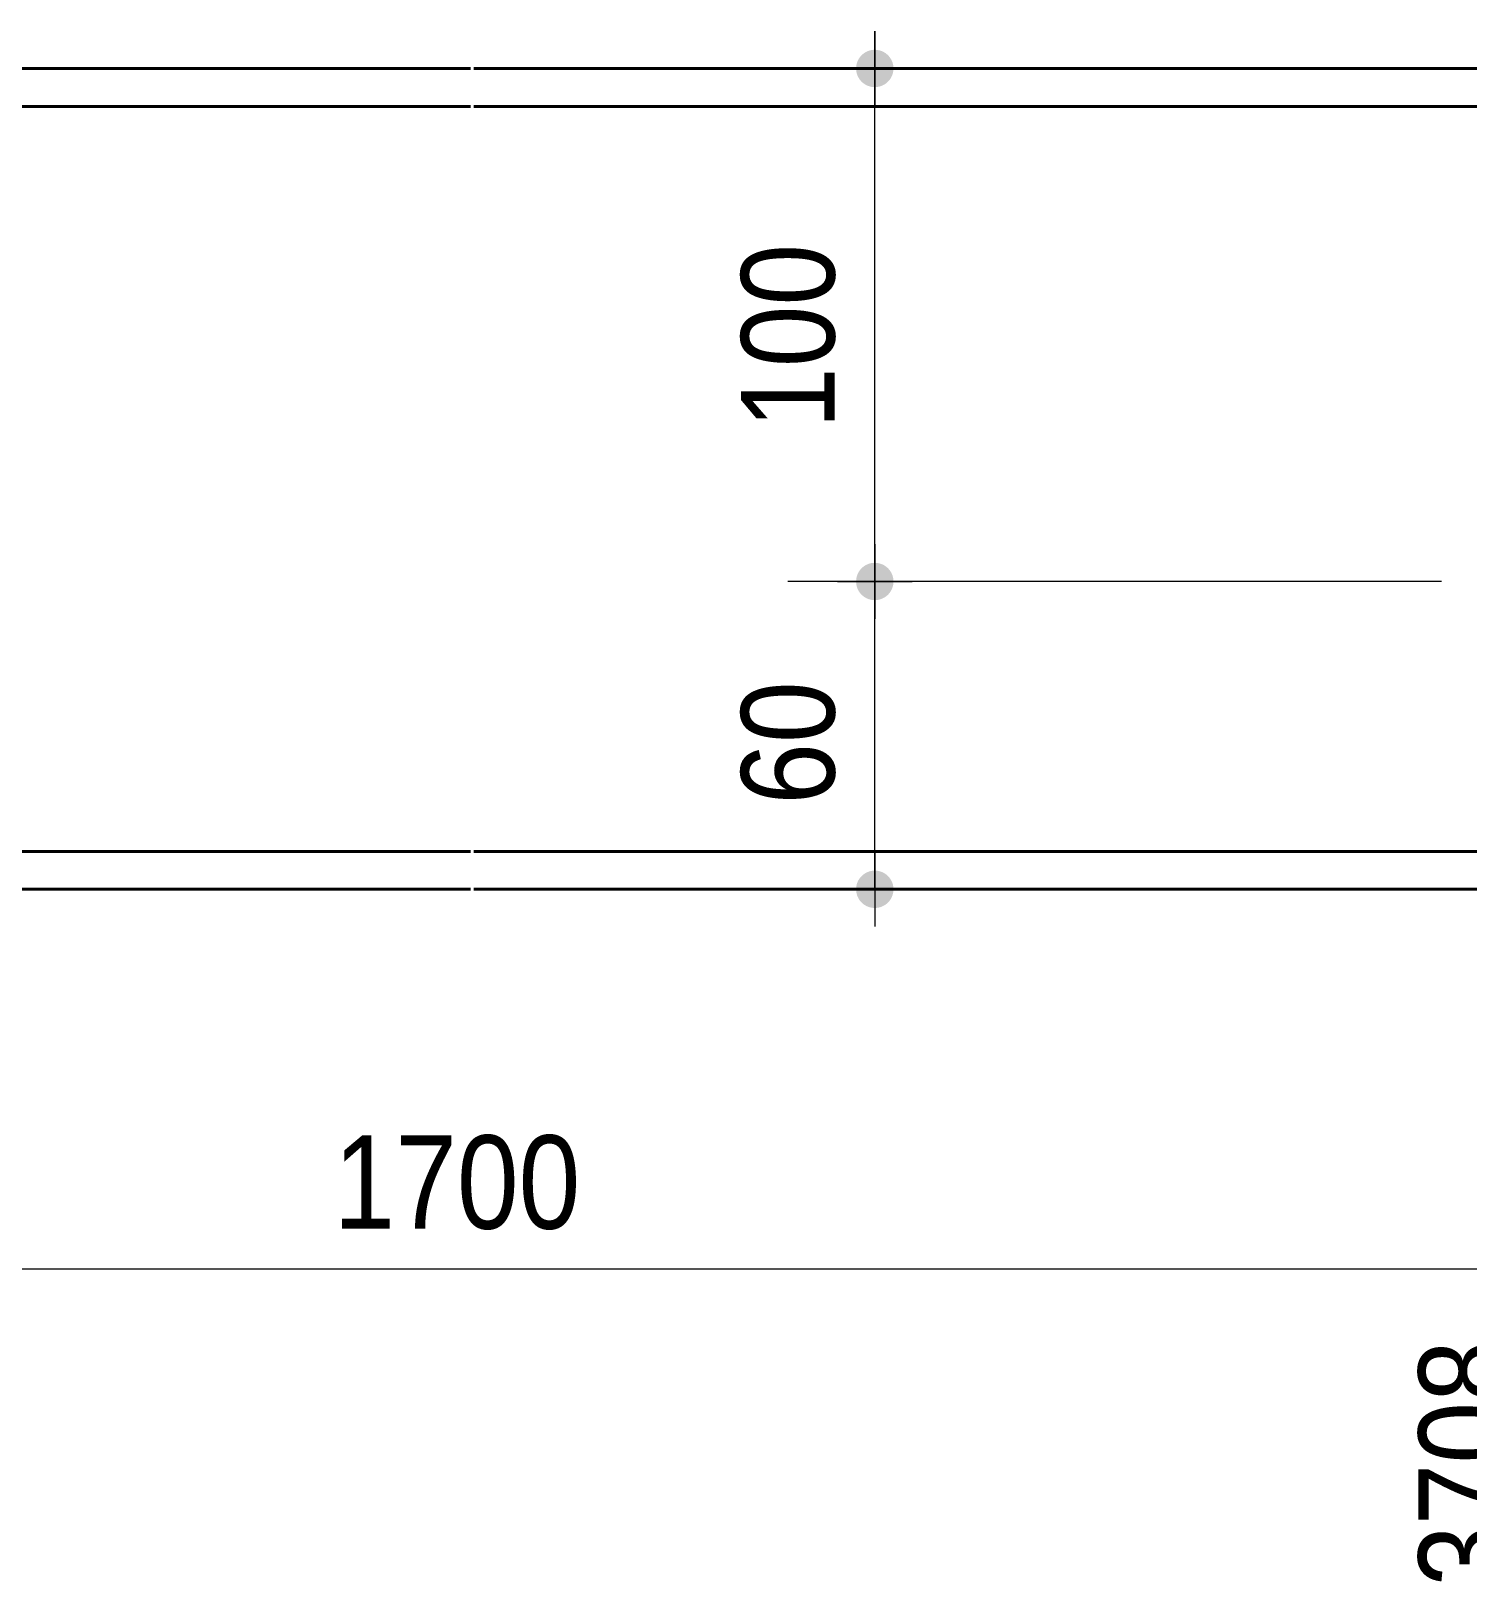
# Model space of a CAD drawing. Header units: millimetres. Extents: x 2 to 287, y 5 to 195.
# Drawn here: x 154.2 to 194.19, y 106.56 to 149.89 of the extents above; entities that cross this region are included whole.
import ezdxf

# ---------------------------------------------------------------- set-up
doc = ezdxf.new("R2010")
doc.units = ezdxf.units.MM
doc.linetypes.add('CACHE2', pattern=[1.190625, 0.79375, -0.396875])
for name, color, linetype, lineweight in [('Cache', 7, 'Continuous', 0), ('Cotation', 7, 'Continuous', 0), ('Piece', 2, 'Continuous', 0)]:
    doc.layers.add(name, color=color, linetype=linetype, lineweight=lineweight)
doc.styles.add('ARIAL', font='ARIAL.TTF')

# ---------------------------------------------------------------- blocks, each defined once
blk = doc.blocks.new('*A6')
at = {"layer": 'Cache', "color": 7, "linetype": 'CACHE2', "lineweight": 20}
for p, q in [((166.423324, 148.845375), (97.994752, 148.845375)), ((212.166444, 148.845375), (166.523324, 148.845375))]:
    blk.add_line(p, q, dxfattribs=at)
at = {"layer": 'Piece', "color": 2, "linetype": 'Continuous', "lineweight": 40}
for p, q in [((166.423324, 148.84564), (97.994752, 148.84572)), ((212.166445, 148.845375), (166.523324, 148.845428)), ((166.423324, 147.788232), (97.994752, 147.788232)), ((212.166445, 147.788232), (166.523324, 147.788232)), ((97.994752, 127.045375), (166.423324, 127.045375)), ((166.523324, 127.045375), (230.737379, 127.045375)), ((166.423324, 125.988232), (97.994752, 125.988232)), ((230.737379, 125.988232), (166.523324, 125.988232))]:
    blk.add_line(p, q, dxfattribs=at)
blk = doc.blocks.new('*A12')
at = {"layer": 'Cotation'}
for points in [[(177.654, 134.04), (177.629, 134.042), (177.604, 134.045), (177.579, 134.05), (177.554, 134.055), (177.529, 134.062), (177.505, 134.07), (177.481, 134.079), (177.458, 134.09), (177.435, 134.101), (177.413, 134.114), (177.391, 134.127), (177.37, 134.142), (177.35, 134.158), (177.331, 134.174), (177.312, 134.192), (177.295, 134.21), (177.278, 134.23), (177.262, 134.25), (177.248, 134.271), (177.234, 134.292), (177.221, 134.315), (177.21, 134.337), (177.2, 134.361), (177.19, 134.384), (177.182, 134.409), (177.176, 134.433), (177.17, 134.458), (177.166, 134.483), (177.163, 134.509), (177.161, 134.534), (177.16, 134.56), (177.161, 134.585), (177.163, 134.611), (177.166, 134.636), (177.17, 134.661), (177.176, 134.686), (177.182, 134.711), (177.19, 134.735), (177.2, 134.759), (177.21, 134.782), (177.221, 134.805), (177.234, 134.827), (177.248, 134.849), (177.262, 134.869), (177.278, 134.89), (177.295, 134.909), (177.312, 134.927), (177.331, 134.945), (177.35, 134.962), (177.37, 134.977), (177.391, 134.992), (177.413, 135.006), (177.435, 135.018), (177.458, 135.03), (177.481, 135.04), (177.505, 135.049), (177.529, 135.057), (177.554, 135.064), (177.579, 135.07), (177.604, 135.074), (177.629, 135.077), (177.654, 135.079), (177.68, 135.08), (177.706, 135.079), (177.731, 135.077), (177.756, 135.074), (177.781, 135.07), (177.806, 135.064), (177.831, 135.057), (177.855, 135.049), (177.879, 135.04), (177.902, 135.03), (177.925, 135.018), (177.947, 135.006), (177.969, 134.992), (177.99, 134.977), (178.01, 134.962), (178.029, 134.945), (178.048, 134.927), (178.065, 134.909), (178.082, 134.89), (178.098, 134.869), (178.112, 134.849), (178.126, 134.827), (178.139, 134.805), (178.15, 134.782), (178.16, 134.759), (178.17, 134.735), (178.178, 134.711), (178.184, 134.686), (178.19, 134.661), (178.194, 134.636), (178.197, 134.611), (178.199, 134.585), (178.2, 134.56), (178.199, 134.534), (178.197, 134.509), (178.194, 134.483), (178.19, 134.458), (178.184, 134.433), (178.178, 134.409), (178.17, 134.384), (178.16, 134.361), (178.15, 134.337), (178.139, 134.315), (178.126, 134.292), (178.112, 134.271), (178.098, 134.25), (178.082, 134.23), (178.065, 134.21), (178.048, 134.192), (178.029, 134.174), (178.01, 134.158), (177.99, 134.142), (177.969, 134.127), (177.947, 134.114), (177.925, 134.101), (177.902, 134.09), (177.879, 134.079), (177.855, 134.07), (177.831, 134.062), (177.806, 134.055), (177.781, 134.05), (177.756, 134.045), (177.731, 134.042), (177.706, 134.04), (177.68, 134.04)], [(177.654, 125.469), (177.629, 125.471), (177.604, 125.474), (177.579, 125.478), (177.554, 125.484), (177.529, 125.491), (177.505, 125.499), (177.481, 125.508), (177.458, 125.518), (177.435, 125.53), (177.413, 125.542), (177.391, 125.556), (177.37, 125.571), (177.35, 125.586), (177.331, 125.603), (177.312, 125.621), (177.295, 125.639), (177.278, 125.658), (177.262, 125.678), (177.248, 125.699), (177.234, 125.721), (177.221, 125.743), (177.21, 125.766), (177.2, 125.789), (177.19, 125.813), (177.182, 125.837), (177.176, 125.862), (177.17, 125.887), (177.166, 125.912), (177.163, 125.937), (177.161, 125.963), (177.16, 125.988), (177.161, 126.014), (177.163, 126.039), (177.166, 126.065), (177.17, 126.09), (177.176, 126.115), (177.182, 126.139), (177.19, 126.163), (177.2, 126.187), (177.21, 126.211), (177.221, 126.233), (177.234, 126.256), (177.248, 126.277), (177.262, 126.298), (177.278, 126.318), (177.295, 126.337), (177.312, 126.356), (177.331, 126.374), (177.35, 126.39), (177.37, 126.406), (177.391, 126.421), (177.413, 126.434), (177.435, 126.447), (177.458, 126.458), (177.481, 126.469), (177.505, 126.478), (177.529, 126.486), (177.554, 126.493), (177.579, 126.498), (177.604, 126.503), (177.629, 126.506), (177.654, 126.508), (177.68, 126.508), (177.706, 126.508), (177.731, 126.506), (177.756, 126.503), (177.781, 126.498), (177.806, 126.493), (177.831, 126.486), (177.855, 126.478), (177.879, 126.469), (177.902, 126.458), (177.925, 126.447), (177.947, 126.434), (177.969, 126.421), (177.99, 126.406), (178.01, 126.39), (178.029, 126.374), (178.048, 126.356), (178.065, 126.337), (178.082, 126.318), (178.098, 126.298), (178.112, 126.277), (178.126, 126.256), (178.139, 126.233), (178.15, 126.211), (178.16, 126.187), (178.17, 126.163), (178.178, 126.139), (178.184, 126.115), (178.19, 126.09), (178.194, 126.065), (178.197, 126.039), (178.199, 126.014), (178.2, 125.988), (178.199, 125.963), (178.197, 125.937), (178.194, 125.912), (178.19, 125.887), (178.184, 125.862), (178.178, 125.837), (178.17, 125.813), (178.16, 125.789), (178.15, 125.766), (178.139, 125.743), (178.126, 125.721), (178.112, 125.699), (178.098, 125.678), (178.082, 125.658), (178.065, 125.639), (178.048, 125.621), (178.029, 125.603), (178.01, 125.586), (177.99, 125.571), (177.969, 125.556), (177.947, 125.542), (177.925, 125.53), (177.902, 125.518), (177.879, 125.508), (177.855, 125.499), (177.831, 125.491), (177.806, 125.484), (177.781, 125.478), (177.756, 125.474), (177.731, 125.471), (177.706, 125.469), (177.68, 125.468)]]:
    blk.add_hatch(color=256, dxfattribs=at).paths.add_polyline_path(points, flags=17)
at = {"layer": 'Cotation', "linetype": 'Continuous', "lineweight": 0}
for p, q in [((177.68, 135.6), (177.68, 133.52)), ((177.68, 134.56), (177.68, 135.6)), ((193.452, 134.56), (175.26, 134.56)), ((176.64, 134.56), (178.72, 134.56)), ((177.68, 125.988), (177.68, 134.56)), ((177.68, 127.028), (177.68, 124.948)), ((193.921, 125.988), (175.26, 125.988)), ((176.64, 125.988), (178.72, 125.988)), ((177.68, 125.988), (177.68, 124.948))]:
    blk.add_line(p, q, dxfattribs=at)
at = {"layer": 'Cotation'}
for p in [(177.68, 134.56), (177.68, 125.988)]:
    blk.add_point(p, dxfattribs=at)
at = {"layer": 'Cotation', "style": 'ARIAL', "width": 0.85}
blk.add_text('60', height=2.6, rotation=90.0002, dxfattribs=at).set_placement((176.56, 128.346))
blk = doc.blocks.new('*A13')
at = {"layer": 'Cotation'}
for points in [[(177.654, 148.326), (177.629, 148.328), (177.604, 148.331), (177.579, 148.335), (177.554, 148.341), (177.529, 148.348), (177.505, 148.356), (177.481, 148.365), (177.458, 148.375), (177.435, 148.387), (177.413, 148.399), (177.391, 148.413), (177.37, 148.428), (177.35, 148.443), (177.331, 148.46), (177.312, 148.478), (177.295, 148.496), (177.278, 148.515), (177.262, 148.536), (177.248, 148.556), (177.234, 148.578), (177.221, 148.6), (177.21, 148.623), (177.2, 148.646), (177.19, 148.67), (177.182, 148.694), (177.176, 148.719), (177.17, 148.744), (177.166, 148.769), (177.163, 148.794), (177.161, 148.82), (177.16, 148.845), (177.161, 148.871), (177.163, 148.896), (177.166, 148.922), (177.17, 148.947), (177.176, 148.972), (177.182, 148.996), (177.19, 149.021), (177.2, 149.044), (177.21, 149.068), (177.221, 149.091), (177.234, 149.113), (177.248, 149.134), (177.262, 149.155), (177.278, 149.175), (177.295, 149.195), (177.312, 149.213), (177.331, 149.231), (177.35, 149.247), (177.37, 149.263), (177.391, 149.278), (177.413, 149.291), (177.435, 149.304), (177.458, 149.315), (177.481, 149.326), (177.505, 149.335), (177.529, 149.343), (177.554, 149.35), (177.579, 149.355), (177.604, 149.36), (177.629, 149.363), (177.654, 149.365), (177.68, 149.365), (177.706, 149.365), (177.731, 149.363), (177.756, 149.36), (177.781, 149.355), (177.806, 149.35), (177.831, 149.343), (177.855, 149.335), (177.879, 149.326), (177.902, 149.315), (177.925, 149.304), (177.947, 149.291), (177.969, 149.278), (177.99, 149.263), (178.01, 149.247), (178.029, 149.231), (178.048, 149.213), (178.065, 149.195), (178.082, 149.175), (178.098, 149.155), (178.112, 149.134), (178.126, 149.113), (178.139, 149.091), (178.15, 149.068), (178.16, 149.044), (178.17, 149.021), (178.178, 148.996), (178.184, 148.972), (178.19, 148.947), (178.194, 148.922), (178.197, 148.896), (178.199, 148.871), (178.2, 148.845), (178.199, 148.82), (178.197, 148.794), (178.194, 148.769), (178.19, 148.744), (178.184, 148.719), (178.178, 148.694), (178.17, 148.67), (178.16, 148.646), (178.15, 148.623), (178.139, 148.6), (178.126, 148.578), (178.112, 148.556), (178.098, 148.536), (178.082, 148.515), (178.065, 148.496), (178.048, 148.478), (178.029, 148.46), (178.01, 148.443), (177.99, 148.428), (177.969, 148.413), (177.947, 148.399), (177.925, 148.387), (177.902, 148.375), (177.879, 148.365), (177.855, 148.356), (177.831, 148.348), (177.806, 148.341), (177.781, 148.335), (177.756, 148.331), (177.731, 148.328), (177.706, 148.326), (177.68, 148.325)], [(177.654, 134.04), (177.629, 134.042), (177.604, 134.045), (177.579, 134.05), (177.554, 134.055), (177.529, 134.062), (177.505, 134.07), (177.481, 134.079), (177.458, 134.09), (177.435, 134.101), (177.413, 134.114), (177.391, 134.127), (177.37, 134.142), (177.35, 134.158), (177.331, 134.174), (177.312, 134.192), (177.295, 134.21), (177.278, 134.23), (177.262, 134.25), (177.248, 134.271), (177.234, 134.292), (177.221, 134.315), (177.21, 134.337), (177.2, 134.361), (177.19, 134.384), (177.182, 134.409), (177.176, 134.433), (177.17, 134.458), (177.166, 134.483), (177.163, 134.509), (177.161, 134.534), (177.16, 134.56), (177.161, 134.585), (177.163, 134.611), (177.166, 134.636), (177.17, 134.661), (177.176, 134.686), (177.182, 134.711), (177.19, 134.735), (177.2, 134.759), (177.21, 134.782), (177.221, 134.805), (177.234, 134.827), (177.248, 134.849), (177.262, 134.869), (177.278, 134.89), (177.295, 134.909), (177.312, 134.927), (177.331, 134.945), (177.35, 134.962), (177.37, 134.977), (177.391, 134.992), (177.413, 135.006), (177.435, 135.018), (177.458, 135.03), (177.481, 135.04), (177.505, 135.049), (177.529, 135.057), (177.554, 135.064), (177.579, 135.07), (177.604, 135.074), (177.629, 135.077), (177.654, 135.079), (177.68, 135.08), (177.706, 135.079), (177.731, 135.077), (177.756, 135.074), (177.781, 135.07), (177.806, 135.064), (177.831, 135.057), (177.855, 135.049), (177.879, 135.04), (177.902, 135.03), (177.925, 135.018), (177.947, 135.006), (177.969, 134.992), (177.99, 134.977), (178.01, 134.962), (178.029, 134.945), (178.048, 134.927), (178.065, 134.909), (178.082, 134.89), (178.098, 134.869), (178.112, 134.849), (178.126, 134.827), (178.139, 134.805), (178.15, 134.782), (178.16, 134.759), (178.17, 134.735), (178.178, 134.711), (178.184, 134.686), (178.19, 134.661), (178.194, 134.636), (178.197, 134.611), (178.199, 134.585), (178.2, 134.56), (178.199, 134.534), (178.197, 134.509), (178.194, 134.483), (178.19, 134.458), (178.184, 134.433), (178.178, 134.409), (178.17, 134.384), (178.16, 134.361), (178.15, 134.337), (178.139, 134.315), (178.126, 134.292), (178.112, 134.271), (178.098, 134.25), (178.082, 134.23), (178.065, 134.21), (178.048, 134.192), (178.029, 134.174), (178.01, 134.158), (177.99, 134.142), (177.969, 134.127), (177.947, 134.114), (177.925, 134.101), (177.902, 134.09), (177.879, 134.079), (177.855, 134.07), (177.831, 134.062), (177.806, 134.055), (177.781, 134.05), (177.756, 134.045), (177.731, 134.042), (177.706, 134.04), (177.68, 134.04)]]:
    blk.add_hatch(color=256, dxfattribs=at).paths.add_polyline_path(points, flags=17)
at = {"layer": 'Cotation', "linetype": 'Continuous', "lineweight": 0}
for p, q in [((177.68, 149.885), (177.68, 147.805)), ((177.68, 148.845), (177.68, 149.885)), ((190.11, 148.845), (175.26, 148.845)), ((176.64, 148.845), (178.72, 148.845)), ((177.68, 134.56), (177.68, 148.845)), ((177.68, 135.6), (177.68, 133.52)), ((193.452, 134.56), (175.26, 134.56)), ((176.64, 134.56), (178.72, 134.56)), ((177.68, 134.56), (177.68, 133.52))]:
    blk.add_line(p, q, dxfattribs=at)
at = {"layer": 'Cotation'}
for p in [(177.68, 148.845), (177.68, 134.56)]:
    blk.add_point(p, dxfattribs=at)
at = {"layer": 'Cotation', "style": 'ARIAL', "width": 0.85}
blk.add_text('100', height=2.6, rotation=90.0002, dxfattribs=at).set_placement((176.56, 138.81))
blk = doc.blocks.new('*A21')
at = {"layer": 'Cotation'}
for points in [[(136.469, 114.898), (136.444, 114.9), (136.418, 114.903), (136.393, 114.907), (136.368, 114.913), (136.344, 114.92), (136.32, 114.928), (136.296, 114.937), (136.272, 114.947), (136.25, 114.959), (136.227, 114.971), (136.206, 114.985), (136.185, 114.999), (136.165, 115.015), (136.146, 115.032), (136.127, 115.049), (136.109, 115.068), (136.093, 115.087), (136.077, 115.107), (136.062, 115.128), (136.049, 115.15), (136.036, 115.172), (136.025, 115.195), (136.014, 115.218), (136.005, 115.242), (135.997, 115.266), (135.99, 115.291), (135.985, 115.316), (135.98, 115.341), (135.977, 115.366), (135.975, 115.392), (135.975, 115.417), (135.975, 115.443), (135.977, 115.468), (135.98, 115.493), (135.985, 115.519), (135.99, 115.543), (135.997, 115.568), (136.005, 115.592), (136.014, 115.616), (136.025, 115.639), (136.036, 115.662), (136.049, 115.684), (136.062, 115.706), (136.077, 115.727), (136.093, 115.747), (136.109, 115.766), (136.127, 115.785), (136.146, 115.802), (136.165, 115.819), (136.185, 115.835), (136.206, 115.849), (136.227, 115.863), (136.25, 115.876), (136.272, 115.887), (136.296, 115.898), (136.32, 115.907), (136.344, 115.915), (136.368, 115.922), (136.393, 115.927), (136.418, 115.931), (136.444, 115.935), (136.469, 115.936), (136.495, 115.937), (136.52, 115.936), (136.546, 115.935), (136.571, 115.931), (136.596, 115.927), (136.621, 115.922), (136.646, 115.915), (136.67, 115.907), (136.694, 115.898), (136.717, 115.887), (136.74, 115.876), (136.762, 115.863), (136.784, 115.849), (136.805, 115.835), (136.825, 115.819), (136.844, 115.802), (136.862, 115.785), (136.88, 115.766), (136.897, 115.747), (136.912, 115.727), (136.927, 115.706), (136.941, 115.684), (136.953, 115.662), (136.965, 115.639), (136.975, 115.616), (136.984, 115.592), (136.992, 115.568), (136.999, 115.543), (137.005, 115.519), (137.009, 115.493), (137.012, 115.468), (137.014, 115.443), (137.015, 115.417), (137.014, 115.392), (137.012, 115.366), (137.009, 115.341), (137.005, 115.316), (136.999, 115.291), (136.992, 115.266), (136.984, 115.242), (136.975, 115.218), (136.965, 115.195), (136.953, 115.172), (136.941, 115.15), (136.927, 115.128), (136.912, 115.107), (136.897, 115.087), (136.88, 115.068), (136.862, 115.049), (136.844, 115.032), (136.825, 115.015), (136.805, 114.999), (136.784, 114.985), (136.762, 114.971), (136.74, 114.959), (136.717, 114.947), (136.694, 114.937), (136.67, 114.928), (136.646, 114.92), (136.621, 114.913), (136.596, 114.907), (136.571, 114.903), (136.546, 114.9), (136.52, 114.898), (136.495, 114.897)], [(196.426, 114.898), (196.401, 114.9), (196.376, 114.903), (196.35, 114.907), (196.326, 114.913), (196.301, 114.92), (196.277, 114.928), (196.253, 114.937), (196.23, 114.947), (196.207, 114.959), (196.185, 114.971), (196.163, 114.985), (196.142, 114.999), (196.122, 115.015), (196.103, 115.032), (196.084, 115.049), (196.067, 115.068), (196.05, 115.087), (196.034, 115.107), (196.02, 115.128), (196.006, 115.15), (195.993, 115.172), (195.982, 115.195), (195.971, 115.218), (195.962, 115.242), (195.954, 115.266), (195.947, 115.291), (195.942, 115.316), (195.938, 115.341), (195.934, 115.366), (195.933, 115.392), (195.932, 115.417), (195.933, 115.443), (195.934, 115.468), (195.938, 115.493), (195.942, 115.519), (195.947, 115.543), (195.954, 115.568), (195.962, 115.592), (195.971, 115.616), (195.982, 115.639), (195.993, 115.662), (196.006, 115.684), (196.02, 115.706), (196.034, 115.727), (196.05, 115.747), (196.067, 115.766), (196.084, 115.785), (196.103, 115.802), (196.122, 115.819), (196.142, 115.835), (196.163, 115.849), (196.185, 115.863), (196.207, 115.876), (196.23, 115.887), (196.253, 115.898), (196.277, 115.907), (196.301, 115.915), (196.326, 115.922), (196.35, 115.927), (196.376, 115.931), (196.401, 115.935), (196.426, 115.936), (196.452, 115.937), (196.477, 115.936), (196.503, 115.935), (196.528, 115.931), (196.553, 115.927), (196.578, 115.922), (196.603, 115.915), (196.627, 115.907), (196.651, 115.898), (196.674, 115.887), (196.697, 115.876), (196.719, 115.863), (196.741, 115.849), (196.762, 115.835), (196.782, 115.819), (196.801, 115.802), (196.82, 115.785), (196.837, 115.766), (196.854, 115.747), (196.87, 115.727), (196.884, 115.706), (196.898, 115.684), (196.91, 115.662), (196.922, 115.639), (196.932, 115.616), (196.941, 115.592), (196.95, 115.568), (196.956, 115.543), (196.962, 115.519), (196.966, 115.493), (196.969, 115.468), (196.971, 115.443), (196.972, 115.417), (196.971, 115.392), (196.969, 115.366), (196.966, 115.341), (196.962, 115.316), (196.956, 115.291), (196.95, 115.266), (196.941, 115.242), (196.932, 115.218), (196.922, 115.195), (196.91, 115.172), (196.898, 115.15), (196.884, 115.128), (196.87, 115.107), (196.854, 115.087), (196.837, 115.068), (196.82, 115.049), (196.801, 115.032), (196.782, 115.015), (196.762, 114.999), (196.741, 114.985), (196.719, 114.971), (196.697, 114.959), (196.674, 114.947), (196.651, 114.937), (196.627, 114.928), (196.603, 114.92), (196.578, 114.913), (196.553, 114.907), (196.528, 114.903), (196.503, 114.9), (196.477, 114.898), (196.452, 114.897)]]:
    blk.add_hatch(color=256, dxfattribs=at).paths.add_polyline_path(points, flags=17)
at = {"layer": 'Cotation', "linetype": 'Continuous', "lineweight": 0}
for p, q in [((136.495, 133.56), (136.495, 106.563)), ((196.452, 133.56), (196.452, 106.563)), ((136.495, 116.457), (136.495, 114.377)), ((196.452, 116.457), (196.452, 114.377)), ((137.535, 115.417), (135.455, 115.417)), ((136.495, 115.417), (135.455, 115.417)), ((136.495, 115.417), (196.452, 115.417)), ((197.492, 115.417), (195.412, 115.417)), ((196.452, 115.417), (197.492, 115.417))]:
    blk.add_line(p, q, dxfattribs=at)
at = {"layer": 'Cotation'}
for p in [(136.495, 115.417), (196.452, 115.417)]:
    blk.add_point(p, dxfattribs=at)
at = {"layer": 'Cotation', "style": 'ARIAL', "width": 0.85}
blk.add_text('1700', height=2.6, dxfattribs=at).set_placement((162.616, 116.537))
blk.add_text('3708', height=2.6, rotation=90.0002, dxfattribs=at).set_placement((195.412, 106.563))

msp = doc.modelspace()

# ---------------------------------------------------------------- block references
at = {"lineweight": 0}
for name in ['*A13', '*A6', '*A12', '*A21']:
    msp.add_blockref(name, (0, 0), dxfattribs=at)

doc.saveas('drawing.dxf')
